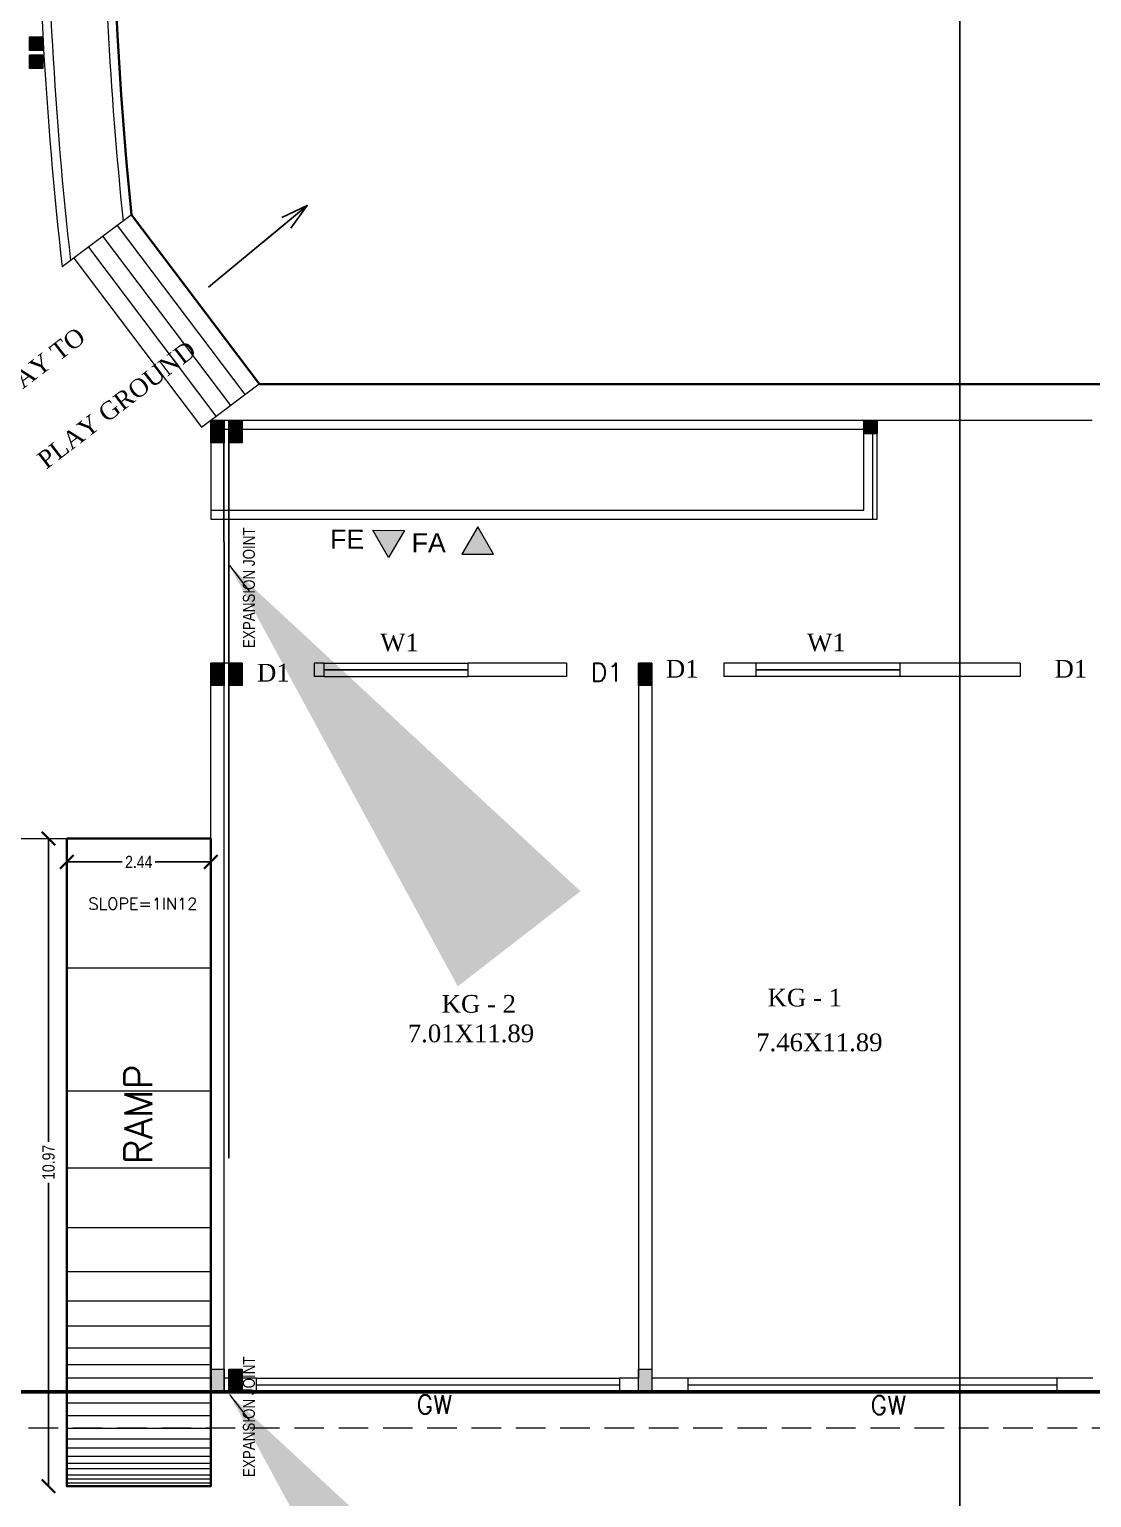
# Model space of a CAD drawing. Header units: metres. Extents: x 43 to 977, y 102 to 459.
# Drawn here: x 425.46 to 443.44, y 137.76 to 162.63 of the extents above; entities that cross this region are included whole.
import ezdxf

# ---------------------------------------------------------------- set-up
doc = ezdxf.new("R2010")
doc.units = ezdxf.units.M
doc.header["$MEASUREMENT"] = 0
doc.header["$PDMODE"] = 3
doc.linetypes.add('HIDDEN', pattern=[0.375, 0.25, -0.125])
doc.layers.get('0').update_dxf_attribs({"lineweight": 0})
doc.layers.get('Defpoints').update_dxf_attribs({"lineweight": 0})
for name, color, linetype, lineweight in [('3', 3, 'Continuous', 0), ('6', 6, 'Continuous', 0), ('BLK_1_DA_RAMP_1', 1, 'Continuous', 35), ('BLK_1_FLR_0_BLT_UP_AREA_DEDUCT_EXISTING', 4, 'Continuous', 35), ('Column', 1, 'Continuous', 0), ('HAT', 1, 'Continuous', 0), ('hatch', 7, 'Continuous', 0), ('Layer3', 5, 'Continuous', 0), ('main wall', 150, 'Continuous', 0), ('RTEXT', 4, 'Continuous', 0), ('Staircase', 140, 'Continuous', 0), ('TE', 9, 'Continuous', 0), ('TEXT', 130, 'Continuous', 0), ('WA', 1, 'Continuous', 0), ('WAL', 6, 'Continuous', 0), ('WALL', 7, 'Continuous', 0), ('WIN', 13, 'Continuous', 0)]:
    doc.layers.add(name, color=color, linetype=linetype, lineweight=lineweight)
doc.layers.add('BLK_1_FLR_0_BLT_UP_AREA_EXISTING', color=15, linetype='Continuous')
doc.styles.add('AR', font='arial.ttf')
doc.styles.add('ARIAL NARROW', font='')
doc.styles.add('RTEXT', font='arial.ttf', dxfattribs={"width": 0.8, "height": 8})
doc.styles.get("Standard").update_dxf_attribs({"font": 'romans.shx'})
doc.styles.add('style2', font='romantic.ttf')
doc.styles.add('visa', font='swissc.ttf')
doc.styles.get('ARIAL NARROW').set_extended_font_data('Lydian BT')
doc.dimstyles.new('Copy of o3 400', dxfattribs={"dimscale": 0.23, "dimtxt": 0.9, "dimasz": 1, "dimexe": 5, "dimexo": 9, "dimgap": 0.23, "dimtad": 0, "dimlfac": 4, "dimzin": 3, "dimdsep": 46, "dimtxsty": 'visa', "dimblk": 'ARCHTICK', "dimcen": 0.09, "dimse1": 1, "dimse2": 1, "dimclrd": 7, "dimclre": 256, "dimclrt": 7, "dimadec": 0, "dimazin": 0, "dimtfac": 0.23, "dimtofl": 0, "dimtmove": 2, "dimatfit": 1, "dimldrblk": 'ARCHTICK', "dimfxl": 0, "dimtolj": 1, "dimtzin": 0, "dimarcsym": 0})
doc.dimstyles.new('Copy(2) of S-2', dxfattribs={"dimtxt": 10.5, "dimasz": 8, "dimexe": 2, "dimexo": 50, "dimgap": 5, "dimtad": 0, "dimtoh": 1, "dimdec": 1, "dimzin": 0, "dimdsep": 46, "dimlunit": 4, "dimtxsty": 'ARIAL NARROW', "dimcen": 0.09, "dimdle": 3, "dimse1": 1, "dimse2": 1, "dimclrd": 7, "dimclre": 13, "dimclrt": 7, "dimadec": 0, "dimazin": 0, "dimtfac": 1, "dimtdec": 1, "dimtofl": 0, "dimtmove": 0, "dimatfit": 3, "dimfxl": 0, "dimtolj": 1, "dimtzin": 0, "dimlwd": 13, "dimarcsym": 0})
doc.dimstyles.new('o3', dxfattribs={"dimscale": 0.23, "dimtxt": 0.9, "dimasz": 1, "dimexe": 5, "dimexo": 9, "dimgap": 0.23, "dimtad": 0, "dimzin": 3, "dimdsep": 46, "dimtxsty": 'visa', "dimblk": 'ARCHTICK', "dimcen": 0.09, "dimse1": 1, "dimse2": 1, "dimclrd": 7, "dimclre": 256, "dimclrt": 7, "dimadec": 0, "dimazin": 0, "dimtfac": 0.23, "dimtofl": 0, "dimtmove": 2, "dimatfit": 1, "dimldrblk": 'ARCHTICK', "dimfxl": 0, "dimtolj": 1, "dimtzin": 0, "dimarcsym": 0})

# ---------------------------------------------------------------- blocks, each defined once
blk = doc.blocks.new('_ArchTick')
at = {"color": 0, "const_width": 0.15}
blk.add_lwpolyline([(-0.5, -0.5), (0.5, 0.5)], dxfattribs=at)
blk = doc.blocks.new('*D601')
at = {"layer": 'Defpoints', "color": 0, "lineweight": 30}
for p in [(415.444, 139.551), (428.528, 139.551), (428.528, 134.721)]:
    blk.add_point(p, dxfattribs=at)
at = {"layer": 'WALL', "color": 7, "lineweight": -2}
for p, q in [((415.444, 134.721), (421.447, 134.721)), ((428.528, 134.721), (422.526, 134.721))]:
    blk.add_line(p, q, dxfattribs=at)
at = {"layer": 'WALL', "color": 7, "lineweight": -2, "xscale": 0.23, "yscale": 0.23, "zscale": 0.23, "rotation": 180}
blk.add_blockref('_ArchTick', (415.444, 134.721), dxfattribs=at)
at = {"layer": 'WALL', "color": 7, "lineweight": -2, "xscale": 0.23, "yscale": 0.23, "zscale": 0.23}
blk.add_blockref('_ArchTick', (428.528, 134.721), dxfattribs=at)
at = {"layer": 'WALL', "color": 7, "insert": (421.986, 134.721), "char_height": 0.345, "attachment_point": 5, "style": 'visa'}
blk.add_mtext('\\A1;13.08', dxfattribs=at)
blk = doc.blocks.new('*D602')
at = {"layer": 'Defpoints', "color": 0, "lineweight": 30}
for p in [(428.757, 139.779), (428.528, 139.551), (428.757, 134.721)]:
    blk.add_point(p, dxfattribs=at)
at = {"layer": 'WALL', "color": 7, "lineweight": -2}
blk.add_line((428.528, 134.721), (428.757, 134.721), dxfattribs=at)
at = {"layer": 'WALL', "color": 7, "lineweight": -2, "xscale": 0.23, "yscale": 0.23, "zscale": 0.23, "rotation": 180}
blk.add_blockref('_ArchTick', (428.528, 134.721), dxfattribs=at)
at = {"layer": 'WALL', "color": 7, "lineweight": -2, "xscale": 0.23, "yscale": 0.23, "zscale": 0.23}
blk.add_blockref('_ArchTick', (428.757, 134.721), dxfattribs=at)
at = {"layer": 'WALL', "color": 7, "insert": (428.733, 134.919), "char_height": 0.345, "attachment_point": 5, "style": 'visa'}
blk.add_mtext('\\A1;0.23', dxfattribs=at)
blk = doc.blocks.new('*D603')
at = {"layer": 'Defpoints', "color": 0, "lineweight": 30}
for p in [(428.757, 139.779), (435.717, 139.779), (435.717, 134.721)]:
    blk.add_point(p, dxfattribs=at)
at = {"layer": 'WALL', "color": 7, "lineweight": -2}
for p, q in [((428.757, 134.721), (431.804, 134.721)), ((435.717, 134.721), (432.67, 134.721))]:
    blk.add_line(p, q, dxfattribs=at)
at = {"layer": 'WALL', "color": 7, "lineweight": -2, "xscale": 0.23, "yscale": 0.23, "zscale": 0.23, "rotation": 180}
blk.add_blockref('_ArchTick', (428.757, 134.721), dxfattribs=at)
at = {"layer": 'WALL', "color": 7, "lineweight": -2, "xscale": 0.23, "yscale": 0.23, "zscale": 0.23}
blk.add_blockref('_ArchTick', (435.717, 134.721), dxfattribs=at)
at = {"layer": 'WALL', "color": 7, "insert": (432.237, 134.721), "char_height": 0.345, "attachment_point": 5, "style": 'visa'}
blk.add_mtext('\\A1;6.96', dxfattribs=at)
blk = doc.blocks.new('*D604')
at = {"layer": 'Defpoints', "color": 0, "lineweight": 30}
for p in [(435.768, 139.779), (435.997, 139.779), (435.997, 134.721)]:
    blk.add_point(p, dxfattribs=at)
at = {"layer": 'WALL', "color": 7, "lineweight": -2}
blk.add_line((435.768, 134.721), (435.997, 134.721), dxfattribs=at)
at = {"layer": 'WALL', "color": 7, "lineweight": -2, "xscale": 0.23, "yscale": 0.23, "zscale": 0.23, "rotation": 180}
blk.add_blockref('_ArchTick', (435.768, 134.721), dxfattribs=at)
at = {"layer": 'WALL', "color": 7, "lineweight": -2, "xscale": 0.23, "yscale": 0.23, "zscale": 0.23}
blk.add_blockref('_ArchTick', (435.997, 134.721), dxfattribs=at)
at = {"layer": 'WALL', "color": 7, "insert": (435.944, 134.993), "char_height": 0.345, "attachment_point": 5, "style": 'visa'}
blk.add_mtext('\\A1;0.23', dxfattribs=at)
blk = doc.blocks.new('*D605')
at = {"layer": 'Defpoints', "color": 0, "lineweight": 30}
for p in [(435.997, 139.779), (443.461, 139.932), (443.461, 134.721)]:
    blk.add_point(p, dxfattribs=at)
at = {"layer": 'WALL', "color": 7, "lineweight": -2}
for p, q in [((435.997, 134.721), (439.295, 134.721)), ((443.461, 134.721), (440.162, 134.721))]:
    blk.add_line(p, q, dxfattribs=at)
at = {"layer": 'WALL', "color": 7, "lineweight": -2, "xscale": 0.23, "yscale": 0.23, "zscale": 0.23, "rotation": 180}
blk.add_blockref('_ArchTick', (435.997, 134.721), dxfattribs=at)
at = {"layer": 'WALL', "color": 7, "lineweight": -2, "xscale": 0.23, "yscale": 0.23, "zscale": 0.23}
blk.add_blockref('_ArchTick', (443.461, 134.721), dxfattribs=at)
at = {"layer": 'WALL', "color": 7, "insert": (439.729, 134.721), "char_height": 0.345, "attachment_point": 5, "style": 'visa'}
blk.add_mtext('\\A1;7.46', dxfattribs=at)
blk = doc.blocks.new('*D606')
at = {"layer": 'Defpoints', "color": 0, "lineweight": 30}
for p in [(443.461, 139.932), (443.689, 139.932), (443.689, 134.721)]:
    blk.add_point(p, dxfattribs=at)
at = {"layer": 'WALL', "color": 7, "lineweight": -2}
blk.add_line((443.461, 134.721), (443.689, 134.721), dxfattribs=at)
at = {"layer": 'WALL', "color": 7, "lineweight": -2, "xscale": 0.23, "yscale": 0.23, "zscale": 0.23, "rotation": 180}
blk.add_blockref('_ArchTick', (443.461, 134.721), dxfattribs=at)
at = {"layer": 'WALL', "color": 7, "lineweight": -2, "xscale": 0.23, "yscale": 0.23, "zscale": 0.23}
blk.add_blockref('_ArchTick', (443.689, 134.721), dxfattribs=at)
at = {"layer": 'WALL', "color": 7, "insert": (443.587, 135.032), "char_height": 0.345, "attachment_point": 5, "style": 'visa'}
blk.add_mtext('\\A1;0.23', dxfattribs=at)
blk = doc.blocks.new('*D438')
at = {"layer": 'Defpoints', "color": 0, "lineweight": 30}
for p in [(415.215, 139.551), (486.085, 139.551), (415.215, 132.607)]:
    blk.add_point(p, dxfattribs=at)
at = {"layer": 'WALL', "color": 7, "lineweight": -2}
for p, q in [((415.215, 132.607), (450.103, 132.607)), ((486.085, 132.607), (451.197, 132.607))]:
    blk.add_line(p, q, dxfattribs=at)
at = {"layer": 'WALL', "color": 7, "lineweight": -2, "xscale": 0.23, "yscale": 0.23, "zscale": 0.23, "rotation": 180}
blk.add_blockref('_ArchTick', (415.215, 132.607), dxfattribs=at)
at = {"layer": 'WALL', "color": 7, "lineweight": -2, "xscale": 0.23, "yscale": 0.23, "zscale": 0.23}
blk.add_blockref('_ArchTick', (486.085, 132.607), dxfattribs=at)
at = {"layer": 'WALL', "color": 7, "insert": (450.65, 132.607), "char_height": 0.345, "attachment_point": 5, "style": 'visa'}
blk.add_mtext('\\A1;70.87', dxfattribs=at)
blk = doc.blocks.new('*D682')
at = {"layer": 'BLK_1_DA_RAMP_1', "color": 1, "lineweight": -2}
for p, q in [((426.09, 148.525), (427.029, 148.525)), ((428.528, 148.525), (427.59, 148.525))]:
    blk.add_line(p, q, dxfattribs=at)
at = {"layer": 'Defpoints', "color": 0, "lineweight": 30}
for p in [(426.09, 148.922), (428.528, 148.922), (426.09, 148.525)]:
    blk.add_point(p, dxfattribs=at)
at = {"layer": 'BLK_1_DA_RAMP_1', "color": 1, "lineweight": -2, "xscale": 0.23, "yscale": 0.23, "zscale": 0.23, "rotation": 180}
blk.add_blockref('_ArchTick', (426.09, 148.525), dxfattribs=at)
at = {"layer": 'BLK_1_DA_RAMP_1', "color": 1, "lineweight": -2, "xscale": 0.23, "yscale": 0.23, "zscale": 0.23}
blk.add_blockref('_ArchTick', (428.528, 148.525), dxfattribs=at)
at = {"layer": 'BLK_1_DA_RAMP_1', "color": 1, "lineweight": 35, "insert": (427.309, 148.525), "char_height": 0.207, "attachment_point": 5, "style": 'visa'}
blk.add_mtext('\\A1;2.44', dxfattribs=at)
blk = doc.blocks.new('*D683')
at = {"layer": 'BLK_1_DA_RAMP_1', "color": 2, "lineweight": -2}
for p, q in [((425.783, 148.922), (425.783, 143.781)), ((425.783, 137.951), (425.783, 143.091))]:
    blk.add_line(p, q, dxfattribs=at)
at = {"layer": 'Defpoints', "color": 0, "lineweight": 30}
for p in [(426.09, 148.922), (425.783, 137.951), (426.09, 137.951)]:
    blk.add_point(p, dxfattribs=at)
at = {"layer": 'BLK_1_DA_RAMP_1', "color": 2, "lineweight": -2, "xscale": 0.23, "yscale": 0.23, "zscale": 0.23}
for p, rotation in [((425.783, 148.922), 90), ((425.783, 137.951), 270)]:
    blk.add_blockref('_ArchTick', p, dxfattribs=dict(at, rotation=rotation))
at = {"layer": 'BLK_1_DA_RAMP_1', "color": 2, "lineweight": 35, "insert": (425.783, 143.436), "char_height": 0.207, "attachment_point": 5, "rotation": 90, "style": 'visa'}
blk.add_mtext('\\A1;10.97', dxfattribs=at)

msp = doc.modelspace()

# ---------------------------------------------------------------- hatches: boundary and pattern name
at = {"layer": '3'}
for points in [[(433.04747, 154.20172), (432.7806, 153.74028), (433.31365, 153.73989)], [(431.5394, 153.68117), (431.27447, 154.14372), (431.80752, 154.14188)]]:
    msp.add_hatch(color=8, dxfattribs=at).paths.add_polyline_path(points)
at = {"layer": 'hatch'}
h = msp.add_hatch(dxfattribs=at)
h.set_pattern_fill('ANSI31', color=256, scale=0.025396, angle=90, style=0)
h.set_pattern_definition([(135, (-1240.0551593, -5276.8250158), (-0.0022447263868, -0.0022447263868), [])])
h.paths.add_polyline_path([(425.45792, 162.501), (425.45792, 162.27243), (425.68649, 162.27243), (425.68649, 162.501)])
h = msp.add_hatch(dxfattribs=at)
h.set_pattern_fill('ANSI31', color=256, scale=0.025396, angle=90, style=0)
h.set_pattern_definition([(135, (-1240.0551593, -5277.12977), (-0.0022447263868, -0.0022447263868), [])])
h.paths.add_polyline_path([(425.45792, 162.19625), (425.45792, 161.96768), (425.68649, 161.96768), (425.68649, 162.19625)])
h = msp.add_hatch(dxfattribs=at)
h.set_pattern_fill('ANSI31', color=256, scale=0.025396, style=0)
h.set_pattern_definition([(45, (-5010.5690543, 1821.3682123), (-0.0022447263868, 0.0022447263868), [])])
h.paths.add_polyline_path([(428.75696, 156.00751), (428.5284, 156.00751), (428.5284, 155.62656), (428.75696, 155.62656)])
h = msp.add_hatch(dxfattribs=at)
h.set_pattern_fill('ANSI31', color=256, scale=0.025396, style=0)
h.set_pattern_definition([(45, (-5010.2643, 1821.3682123), (-0.0022447263868, 0.0022447263868), [])])
h.paths.add_polyline_path([(429.06172, 156.00751), (428.83315, 156.00751), (428.83315, 155.62656), (429.06172, 155.62656)])
h = msp.add_hatch(dxfattribs=at)
h.set_pattern_fill('ANSI31', color=256, scale=0.025396, style=0)
h.set_pattern_definition([(45, (-4981.4064227, 1821.366606), (-0.0022447263868, 0.0022447263868), [])])
h.paths.add_polyline_path([(439.81213, 156.0059), (439.58356, 156.0059), (439.58356, 155.77733), (439.81213, 155.77733)])
h = msp.add_hatch(dxfattribs=at)
h.set_pattern_fill('ANSI31', color=256, scale=0.025396, style=0)
h.set_pattern_definition([(45, (-5010.5690543, 1817.254031), (-0.0022447263868, 0.0022447263868), [])])
h.paths.add_polyline_path([(428.75696, 151.89332), (428.5284, 151.89332), (428.5284, 151.51238), (428.75696, 151.51238)])
h = msp.add_hatch(dxfattribs=at)
h.set_pattern_fill('ANSI31', color=256, scale=0.025396, style=0)
h.set_pattern_definition([(45, (-5010.2643, 1817.254031), (-0.0022447263868, 0.0022447263868), [])])
h.paths.add_polyline_path([(429.06172, 151.89332), (428.83315, 151.89332), (428.83315, 151.51238), (429.06172, 151.51238)])
h = msp.add_hatch(dxfattribs=at)
h.set_pattern_fill('ANSI31', color=256, scale=0.025396, style=0)
h.set_pattern_definition([(45, (-5003.3293772, 1817.254031), (-0.0022447263868, 0.0022447263868), [])])
h.paths.add_polyline_path([(435.99664, 151.89332), (435.76807, 151.89332), (435.76807, 151.51238), (435.99664, 151.51238)])
for points in [[(428.75696, 139.93174), (428.5284, 139.93174), (428.5284, 139.5508), (428.75696, 139.5508)], [(435.99664, 139.93172), (435.76807, 139.93172), (435.76807, 139.55078), (435.99664, 139.55078)]]:
    msp.add_hatch(color=256, dxfattribs=at).paths.add_polyline_path(points)
h = msp.add_hatch(dxfattribs=at)
h.set_pattern_fill('ANSI31', color=256, scale=0.025396, style=0)
h.set_pattern_definition([(45, (-5010.2643, 1805.2924303), (-0.0022447263868, 0.0022447263868), [])])
h.paths.add_polyline_path([(429.06172, 139.93172), (428.83315, 139.93172), (428.83315, 139.55078), (429.06172, 139.55078)])

# ---------------------------------------------------------------- linework, layer by layer
at = {"layer": 'BLK_1_DA_RAMP_1', "lineweight": 35}
msp.add_line((426.09036, 137.95082), (428.5284, 137.95082), dxfattribs=at)
msp.add_lwpolyline([(426.09036, 148.92197), (428.5284, 148.92197), (428.5284, 137.95082), (426.09036, 137.95082)], close=True, dxfattribs=at)
at = {"layer": 'BLK_1_FLR_0_BLT_UP_AREA_DEDUCT_EXISTING', "color": 26, "lineweight": 35}
msp.add_lwpolyline([(426.89946, 163.54885), (426.94788, 162.5323), (427.0118, 161.5166), (427.09121, 160.502), (427.11329, 160.25074), (427.14568, 159.90022), (427.1861, 159.48873), (429.35354, 156.61554), (471.38312, 156.61554)], dxfattribs=at)
at = {"layer": 'BLK_1_FLR_0_BLT_UP_AREA_EXISTING', "color": 26, "lineweight": 50}
msp.add_lwpolyline([(486.08644, 139.55078), (415.21537, 139.55078), (415.21537, 177.49106), (415.25691, 179.54521), (415.32878, 180.61628), (415.43742, 181.69714), (415.56238, 182.642)], dxfattribs=at)
at = {"layer": 'Column'}
for points in [[(425.45792, 162.27243), (425.45792, 162.501), (425.68649, 162.501), (425.68649, 162.27243)], [(425.45792, 161.96768), (425.45792, 162.19625), (425.68649, 162.19625), (425.68649, 161.96768)], [(428.5284, 156.00751), (428.75696, 156.00751), (428.75696, 155.62656), (428.5284, 155.62656)], [(428.83315, 156.00751), (429.06172, 156.00751), (429.06172, 155.62656), (428.83315, 155.62656)], [(439.58356, 156.0059), (439.81213, 156.0059), (439.81213, 155.77733), (439.58356, 155.77733)], [(428.5284, 151.89332), (428.75696, 151.89332), (428.75696, 151.51238), (428.5284, 151.51238)], [(428.83315, 151.89332), (429.06172, 151.89332), (429.06172, 151.51238), (428.83315, 151.51238)], [(435.76807, 151.89332), (435.99664, 151.89332), (435.99664, 151.51238), (435.76807, 151.51238)], [(428.5284, 139.93174), (428.75696, 139.93174), (428.75696, 139.5508), (428.5284, 139.5508)], [(428.83315, 139.93172), (429.06172, 139.93172), (429.06172, 139.55078), (428.83315, 139.55078)], [(435.76807, 139.93172), (435.99664, 139.93172), (435.99664, 139.55078), (435.76807, 139.55078)]]:
    msp.add_lwpolyline(points, close=True, dxfattribs=at)
at = {"layer": 'hatch'}
for p, q in [((439.72869, 156.0059), (443.45198, 156.0059)), ((439.58356, 154.48213), (439.58356, 155.77733)), ((414.605, 148.92197), (428.5284, 148.92197)), ((426.09036, 137.95082), (426.09036, 148.92197)), ((426.09036, 146.73158), (428.5284, 146.73158)), ((426.09036, 144.64573), (428.5284, 144.64573)), ((426.09036, 143.34177), (428.5284, 143.34177)), ((426.09036, 142.32999), (428.5284, 142.32999)), ((426.09036, 141.58747), (428.5284, 141.58747)), ((426.09036, 141.09245), (428.5284, 141.09245)), ((426.09036, 140.66815), (428.5284, 140.66815)), ((426.09036, 140.29689), (428.5284, 140.29689)), ((426.09036, 140.01403), (428.5284, 140.01403)), ((426.09036, 139.7842), (428.5284, 139.7842)), ((426.09036, 139.57205), (428.5284, 139.57205)), ((428.5284, 139.5508), (428.5284, 137.95617)), ((428.5284, 137.95082), (428.5284, 139.55078)), ((426.09036, 139.3599), (428.5284, 139.3599)), ((426.09036, 139.14775), (428.5284, 139.14775)), ((426.09036, 138.9356), (428.5284, 138.9356)), ((426.09036, 138.75045), (428.5284, 138.75045)), ((426.09036, 138.59771), (428.5284, 138.59771)), ((426.09036, 138.45676), (428.5284, 138.45676)), ((426.09036, 138.33975), (428.5284, 138.33975)), ((426.09036, 138.25199), (428.5284, 138.25199)), ((426.09036, 138.14223), (428.5284, 138.14223)), ((426.09036, 138.0738), (428.5284, 138.0738)), ((426.09036, 138.00998), (428.5284, 138.00998)), ((428.5284, 137.95082), (428.5284, 137.95617))]:
    msp.add_line(p, q, dxfattribs=at)
at = {"layer": 'Layer3', "lineweight": -3, "ltscale": 5}
msp.add_line((441.21155, 136.91335), (441.21155, 249.86575), dxfattribs=at)
at = {"layer": 'main wall', "linetype": 'HIDDEN', "lineweight": -3, "ltscale": 50}
for p, q in [((428.74886, 156.0059), (428.75696, 151.89332)), ((428.83315, 156.00542), (428.83315, 139.93172))]:
    msp.add_line(p, q, dxfattribs=at)
at = {"layer": 'Staircase'}
for p, q in [((427.1861, 159.48873), (426.01244, 158.60336)), ((427.1861, 159.48873), (429.3466, 156.62473)), ((426.9428, 159.30519), (429.10331, 156.4412)), ((426.45622, 158.93813), (428.61672, 156.07414)), ((426.69951, 159.12166), (428.86001, 156.25767)), ((426.21293, 158.7546), (428.37343, 155.8906)), ((428.37343, 155.8906), (429.3466, 156.62473)), ((428.5284, 156.00751), (439.72869, 156.0059)), ((439.73594, 154.32975), (439.73594, 156.0059)), ((428.5284, 155.85352), (439.57631, 155.85352)), ((439.81213, 154.32975), (439.81213, 155.92971)), ((428.5284, 154.48213), (439.58356, 154.48213)), ((428.5284, 154.32975), (439.81213, 154.32975))]:
    msp.add_line(p, q, dxfattribs=at)
at = {"layer": 'Staircase', "linetype": 'HIDDEN'}
msp.add_line((426.09036, 139.55078), (415.21537, 139.55078), dxfattribs=at)
at = {"layer": 'Staircase', "linetype": 'HIDDEN', "ltscale": 2}
msp.add_line((486.69432, 138.93593), (414.60587, 138.93593), dxfattribs=at)
at = {"layer": 'Staircase'}
for radius, start, end in [(67.95835, 179.9736759, 186.4293943), (66.69713, 179.9736759, 185.7864941), (67.80597, 180.1668133, 186.3532162), (66.84951, 180.1695767, 185.8656898)]:
    msp.add_arc((493.54337, 166.21325), radius, start, end, dxfattribs=at)
at = {"layer": 'WA', "ltscale": 0.5}
for points in [[(433.04747, 154.20172), (432.7806, 153.74028), (433.31365, 153.73989)], [(431.5394, 153.68117), (431.27447, 154.14372), (431.80752, 154.14188)]]:
    msp.add_lwpolyline(points, close=True, dxfattribs=at)
at = {"layer": 'WAL'}
for p, q in [((429.2963, 139.55078), (428.57919, 139.55078)), ((448.9085, 139.55078), (442.85123, 139.55078))]:
    msp.add_line(p, q, dxfattribs=at)
at = {"layer": 'WALL'}
for p, q in [((471.38312, 156.61554), (429.33441, 156.61554)), ((428.5284, 156.00751), (428.5284, 154.32975)), ((429.06172, 151.89332), (428.5284, 151.89332)), ((428.5284, 139.55078), (428.5284, 151.89332)), ((428.75696, 139.55078), (428.75696, 151.89332)), ((430.44737, 151.89332), (430.2816, 151.89332)), ((430.2816, 151.89332), (430.2816, 151.66476)), ((430.44737, 151.66476), (430.44737, 151.89332)), ((434.54906, 151.89332), (432.88541, 151.89332)), ((432.88541, 151.66476), (432.88541, 151.89332)), ((434.54906, 151.89332), (434.54906, 151.66476)), ((435.99664, 151.89332), (435.76807, 151.89332)), ((435.76807, 151.89332), (435.76807, 139.77935)), ((435.99664, 151.89332), (435.99664, 139.77935)), ((437.76131, 151.89332), (437.21565, 151.89332)), ((437.21565, 151.89332), (437.21565, 151.66476)), ((437.76131, 151.66476), (437.76131, 151.89332)), ((442.2321, 151.89332), (440.19934, 151.89332)), ((440.19934, 151.66476), (440.19934, 151.89332)), ((442.2321, 151.89332), (442.2321, 151.66476)), ((430.44737, 151.66476), (430.2816, 151.66476)), ((434.54906, 151.66476), (432.88541, 151.66476)), ((437.76131, 151.66476), (437.21565, 151.66476)), ((442.2321, 151.66476), (440.19934, 151.66476)), ((429.2963, 139.77935), (428.75696, 139.77935)), ((429.2963, 139.77935), (429.2963, 139.55078)), ((435.44564, 139.77935), (435.44564, 139.55078)), ((435.76807, 139.77935), (435.44564, 139.77935)), ((436.60615, 139.77935), (435.99664, 139.77935)), ((436.60615, 139.77935), (436.60615, 139.55078)), ((442.85123, 139.77935), (442.85123, 139.55078)), ((443.46074, 139.77935), (442.85123, 139.77935)), ((429.2963, 139.55078), (428.57919, 139.55078)), ((436.60615, 139.55078), (435.44564, 139.55078)), ((448.9085, 139.55078), (442.85123, 139.55078))]:
    msp.add_line(p, q, dxfattribs=at)
at = {"layer": 'WIN', "color": 7}
for p, q in [((430.44737, 151.89332), (432.88541, 151.89332)), ((440.19934, 151.89332), (437.76131, 151.89332)), ((430.44737, 151.66476), (432.88541, 151.66476)), ((440.19934, 151.66476), (437.76131, 151.66476)), ((429.2963, 139.77935), (435.44564, 139.77935)), ((442.85123, 139.77935), (436.60615, 139.77935)), ((435.44564, 139.55078), (429.2963, 139.55078)), ((436.60615, 139.55078), (442.85123, 139.55078))]:
    msp.add_line(p, q, dxfattribs=at)
at = {"layer": 'WIN', "const_width": 0.0254}
for points in [[(432.88541, 151.77904), (430.44737, 151.77904)], [(437.76131, 151.77904), (440.19934, 151.77904)], [(429.2963, 139.66506), (435.44564, 139.66506)], [(442.85123, 139.66506), (436.60615, 139.66506)]]:
    msp.add_lwpolyline(points, dxfattribs=at)

# ---------------------------------------------------------------- texts
at = {"layer": '6', "char_height": 0.3236911, "width": 16.1756829, "attachment_point": 7, "style": 'AR'}
for s, insert, rotation in [('FE {\\fTimes New Roman|b1|i0|c0|p18;\\L   }', (430.54749, 153.83036), 359.802288), ('FA{\\fTimes New Roman|b1|i0|c0|p18;\\L  }', (431.92887, 153.77013), 359.957983)]:
    msp.add_mtext(s, dxfattribs=dict(at, insert=insert, rotation=rotation))
at = {"layer": 'BLK_1_DA_RAMP_1', "lineweight": 35, "insert": (427.37952, 147.91764), "char_height": 0.2, "width": 1.8904692, "attachment_point": 2}
msp.add_mtext('SLOPE=1IN12', dxfattribs=at)
at = {"layer": 'RTEXT', "style": 'RTEXT', "width": 0.8}
for p in [(429.27533, 152.14786), (429.27533, 138.10539)]:
    msp.add_text('EXPANSION JOINT', height=0.2031694, rotation=90, dxfattribs=at).set_placement(p)
at = {"layer": 'TEXT', "color": 4, "style": 'style2'}
for s, p in [('WAY TO', (425.00667, 156.26785)), ('PLAY GROUND', (425.74355, 155.16684))]:
    msp.add_text(s, height=0.3, rotation=37.495291, dxfattribs=at).set_placement(p)
for s, p in [('W1', (431.3962, 152.09262)), ('W1', (438.62313, 152.09262)), ('D1', (429.31103, 151.58024)), ('D1', (436.23294, 151.64683)), ('D1', (442.81205, 151.64683)), ('KG - 2', (432.4373, 145.97109)), ('KG - 1', (437.95506, 146.07719)), ('7.01X11.89', (431.86349, 145.47064)), ('7.46X11.89', (437.76126, 145.31876))]:
    msp.add_text(s, height=0.3, dxfattribs=at).set_placement(p)
at = {"layer": 'TEXT', "lineweight": -3, "insert": (427.06623, 142.90857), "char_height": 0.4695533, "width": 5.4099723, "attachment_point": 1, "rotation": 90}
msp.add_mtext('{\\W1.5465; }RAMP', dxfattribs=at)
at = {"layer": 'WALL'}
for s, p in [('D1', (434.95865, 151.58024)), ('GW', (432.01046, 139.1767)), ('GW', (439.69666, 139.16527))]:
    msp.add_text(s, height=0.313036, dxfattribs=at).set_placement(p)

# ---------------------------------------------------------------- dimensions: what is measured, and where the dimension line sits
at = {"layer": 'BLK_1_DA_RAMP_1', "lineweight": 35}
for p1, p2, distance, override, picture, middle in [((426.09036, 148.92197), (426.09036, 137.95082), -0.30721, {"dimpost": '\\X', "dimclrd": 2, "dimclrt": 2, "dimfxl": 4, "dimfxlon": 1}, '*D683', (425.78315, 143.4364)), ((428.5284, 148.92197), (426.09036, 148.92197), 0.39671, {"dimpost": '\\X', "dimclrd": 1, "dimclrt": 1, "dimfxl": 4, "dimfxlon": 1}, '*D682', (427.30938, 148.52526))]:
    dim = msp.add_aligned_dim(p1=p1, p2=p2, distance=distance, dimstyle='o3', override=override, dxfattribs=at)
    dim.commit()
    dim.dimension.update_dxf_attribs({"geometry": picture, "text_midpoint": middle})
at = {"layer": 'WALL'}
for base, p1, p2, picture, middle in [((428.75696, 134.72094), (428.5284, 139.55078), (428.75696, 139.77935), '*D602', (428.73343, 134.91883)), ((435.99664, 134.72092), (435.76807, 139.77933), (435.99664, 139.77933), '*D604', (435.94435, 134.99328)), ((443.68931, 134.72092), (443.46074, 139.93171), (443.68931, 139.93171), '*D606', (443.58716, 135.03167))]:
    dim = msp.add_linear_dim(base=base, p1=p1, p2=p2, dimstyle='o3', override={"dimtxt": 1.5, "dimpost": '\\X'}, dxfattribs=at)
    dim.commit()
    dim.dimension.update_dxf_attribs({"geometry": picture, "text_midpoint": middle, "dimtype": 160})
for base, p1, p2, picture, middle in [((435.71728, 134.72094), (428.75696, 139.77935), (435.71728, 139.77935), '*D603', (432.23712, 134.72094)), ((443.46074, 134.72092), (435.99664, 139.77933), (443.46074, 139.93171), '*D605', (439.72869, 134.72092)), ((415.21537, 132.60729), (486.08481, 139.55078), (415.21537, 139.55078), '*D438', (450.65009, 132.60729)), ((428.5284, 134.72094), (415.44394, 139.55078), (428.5284, 139.55078), '*D601', (421.98617, 134.72094))]:
    dim = msp.add_linear_dim(base=base, p1=p1, p2=p2, dimstyle='o3', override={"dimtxt": 1.5, "dimpost": '\\X'}, dxfattribs=at)
    dim.commit()
    dim.dimension.update_dxf_attribs({"geometry": picture, "text_midpoint": middle})

# ---------------------------------------------------------------- leaders
at = {"layer": 'HAT', "color": 5, "linetype": 'Continuous', "lineweight": -3}
for points in [[(428.84572, 153.54384), (429.18121, 153.11137)], [(428.84572, 139.50138), (429.18121, 139.0689)]]:
    msp.add_leader(points, dimstyle='Copy(2) of S-2', override={"dimgap": 5, "dimtad": 0}, dxfattribs=at)
at = {"layer": 'TE', "color": 22, "ltscale": 20}
msp.add_leader([(430.16075, 159.64477), (428.48748, 158.26007)], dimstyle='Copy of o3 400', override={"dimasz": 2, "dimldrblk": 'Open30'}, dxfattribs=at)

doc.saveas('drawing.dxf')
